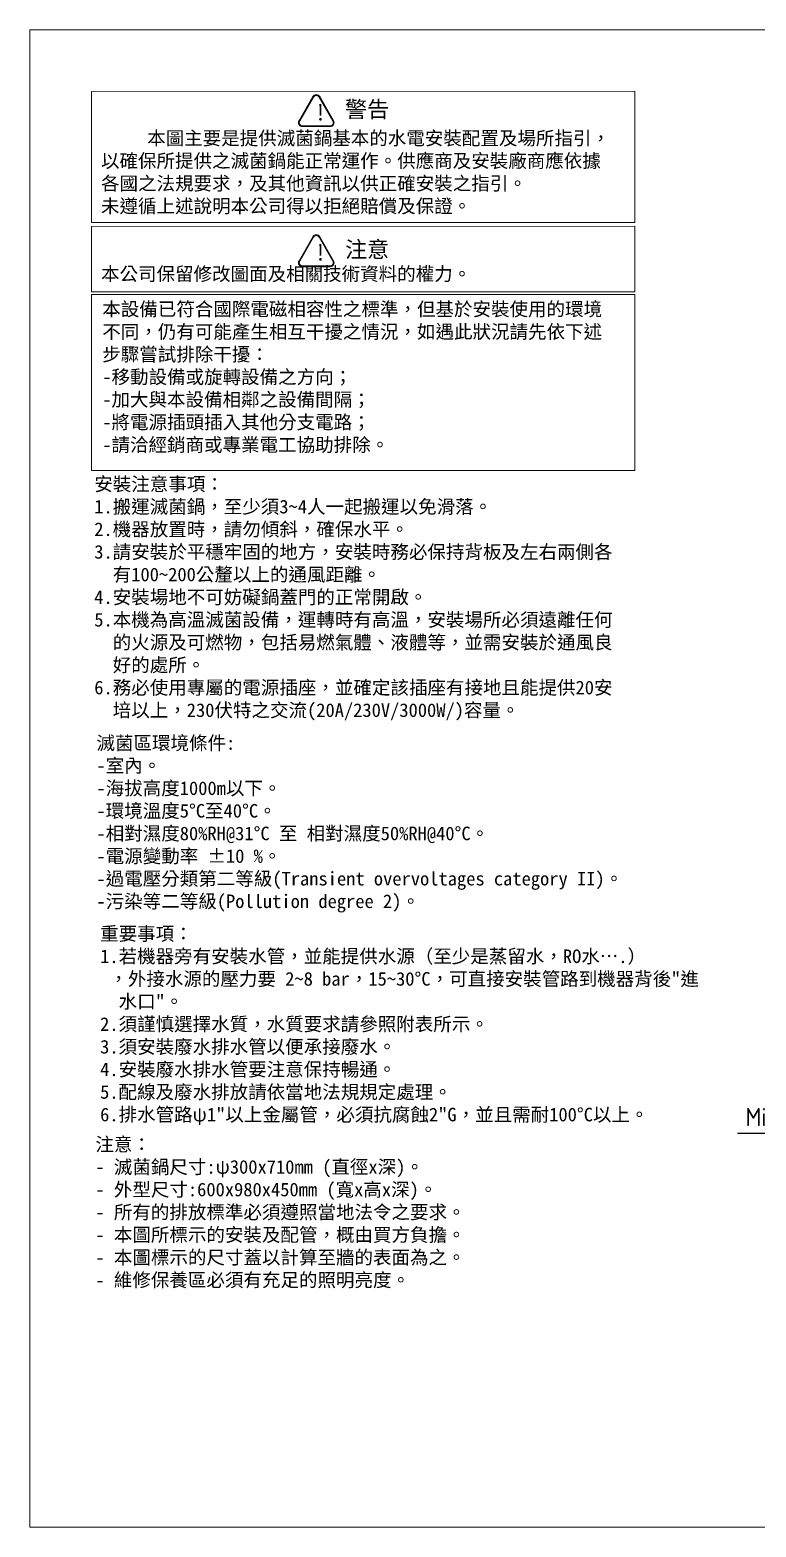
# Model space of a CAD drawing. Header units: millimetres. Extents: x 0 to 5860, y 0 to 4120.
# Drawn here: x 0 to 1997, y 0 to 4120 of the extents above; entities that cross this region are included whole.
import ezdxf

# ---------------------------------------------------------------- set-up
doc = ezdxf.new("R2010")
doc.units = ezdxf.units.MM
doc.header["$LTSCALE"] = 0.3
doc.layers.add('D', color=3, linetype='Continuous', lineweight=13)
doc.layers.add('F', color=7, linetype='Continuous', lineweight=15)
doc.styles.add('STU25', font='isocp2.shx')
doc.dimstyles.new('STU25', dxfattribs={"dimscale": 20, "dimtxt": 2.5, "dimasz": 2, "dimexe": 0.6, "dimexo": 1, "dimgap": 1, "dimtad": 1, "dimdsep": 46, "dimtxsty": 'STU25', "dimcen": 2, "dimazin": 2, "dimtfac": 1, "dimtmove": 0, "dimatfit": 3, "dimfxl": 0, "dimtolj": 1, "dimtzin": 0, "dimarcsym": 0})

# ---------------------------------------------------------------- blocks, each defined once
blk = doc.blocks.new('*D11')
at = {"layer": 'D', "color": 0, "lineweight": -2}
for p, q in [((2480.6, 1307.3), (2480.6, 1071.4)), ((2280.6, 1229.8), (2280.6, 1071.4)), ((2280.6, 1083.4), (1946.2, 1083.4)), ((2440.6, 1083.4), (2320.6, 1083.4))]:
    blk.add_line(p, q, dxfattribs=at)
at = {"layer": 'D', "color": 0}
for points in [[(2320.6, 1090.1), (2320.6, 1076.8), (2280.6, 1083.4)], [(2440.6, 1090.1), (2440.6, 1076.8), (2480.6, 1083.4)]]:
    blk.add_solid(points, dxfattribs=at)
at = {"layer": 'Defpoints', "color": 0}
for p in [(2480.6, 1327.3), (2280.6, 1249.8), (2480.6, 1083.4)]:
    blk.add_point(p, dxfattribs=at)
at = {"layer": 'D', "color": 0, "insert": (2066.2, 1128.4), "char_height": 50, "attachment_point": 5, "style": 'STU25'}
blk.add_mtext('\\A1;Min.200', dxfattribs=at)

msp = doc.modelspace()

# ---------------------------------------------------------------- hatches: boundary and pattern name
at = {"layer": 'D'}
h = msp.add_hatch(color=11, dxfattribs=at)
edge = h.paths.add_edge_path()
edge.add_line((778.062, 3936.409), (740.125, 3870.7))
edge.add_arc((749.748, 3865.144), 11.111, 150, 270)
edge.add_line((749.748, 3854.033), (825.622, 3854.033))
edge.add_arc((825.622, 3865.144), 11.111, 270, 390)
edge.add_line((835.245, 3870.7), (797.307, 3936.409))
edge.add_arc((787.685, 3930.854), 11.111, 30, 150)
edge = h.paths.add_edge_path(flags=16)
edge.add_arc((787.685, 3930.854), 8.889, 30, 150)
edge.add_line((779.987, 3935.298), (742.05, 3869.589))
edge.add_arc((749.748, 3865.144), 8.889, 150, 270)
edge.add_line((749.748, 3856.255), (825.622, 3856.255))
edge.add_arc((825.622, 3865.144), 8.889, 270, 390)
edge.add_line((833.32, 3869.589), (795.383, 3935.298))
h = msp.add_hatch(color=11, dxfattribs=at)
edge = h.paths.add_edge_path()
edge.add_line((778.062, 3550.754), (740.125, 3485.044))
edge.add_arc((749.748, 3479.489), 11.111, 150, 270)
edge.add_line((749.748, 3468.378), (825.622, 3468.378))
edge.add_arc((825.622, 3479.489), 11.111, 270, 390)
edge.add_line((835.245, 3485.044), (797.307, 3550.754))
edge.add_arc((787.685, 3545.198), 11.111, 30, 150)
edge = h.paths.add_edge_path(flags=16)
edge.add_arc((787.685, 3545.198), 8.889, 30, 150)
edge.add_line((779.987, 3549.642), (742.05, 3483.933))
edge.add_arc((749.748, 3479.489), 8.889, 150, 270)
edge.add_line((749.748, 3470.6), (825.622, 3470.6))
edge.add_arc((825.622, 3479.489), 8.889, 270, 390)
edge.add_line((833.32, 3483.933), (795.383, 3549.642))

# ---------------------------------------------------------------- linework, layer by layer
at = {"layer": 'D', "color": 11}
for p, q in [((778.062, 3936.409), (740.125, 3870.7)), ((779.987, 3935.298), (742.05, 3869.589)), ((795.383, 3935.298), (833.32, 3869.589)), ((797.307, 3936.409), (835.245, 3870.7)), ((749.748, 3856.255), (825.622, 3856.255)), ((749.748, 3854.033), (825.622, 3854.033)), ((778.062, 3550.754), (740.125, 3485.044)), ((779.987, 3549.642), (742.05, 3483.933)), ((795.383, 3549.642), (833.32, 3483.933)), ((797.307, 3550.754), (835.245, 3485.044)), ((749.748, 3470.6), (825.622, 3470.6)), ((749.748, 3468.378), (825.622, 3468.378))]:
    msp.add_line(p, q, dxfattribs=at)
for points in [[(169.108, 3950.93), (1663.619, 3951.293), (1663.619, 3590.14), (169.108, 3589.777)], [(169.108, 3579.343), (1663.619, 3579.707), (1663.619, 3398.985), (169.108, 3398.985)], [(169.108, 3392.063), (1663.619, 3392.063), (1663.619, 2907.318), (169.108, 2907.318)]]:
    msp.add_lwpolyline(points, close=True, dxfattribs=at)
for centre, radius, start, end in [((787.685, 3930.854), 11.111, 30, 150), ((787.685, 3930.854), 8.889, 30, 150), ((749.748, 3865.144), 11.111, 150, 270), ((749.748, 3865.144), 8.889, 150, 270), ((825.622, 3865.144), 11.111, 270, 30), ((825.622, 3865.144), 8.889, 270, 30), ((787.685, 3545.198), 11.111, 30, 150), ((787.685, 3545.198), 8.889, 30, 150), ((749.748, 3479.489), 11.111, 150, 270), ((749.748, 3479.489), 8.889, 150, 270), ((825.622, 3479.489), 11.111, 270, 30), ((825.622, 3479.489), 8.889, 270, 30)]:
    msp.add_arc(centre, radius, start, end, dxfattribs=at)
at = {"layer": 'F', "color": 6}
msp.add_lwpolyline([(0, 4120), (0, 0), (5860, 0), (5860, 4120)], close=True, dxfattribs=at)

# ---------------------------------------------------------------- texts
at = {"layer": 'D', "color": 11, "attachment_point": 1, "style": 'STU25'}
for s, insert, char_height in [('{\\f標楷體|b0|i0|c136|p65;!}', (783.991, 3915.418), 44.44444), ('{\\f標楷體|b0|i0|c136|p65;警告}', (866.886, 3924.026), 44.44444), ('\\P{\\f標楷體|b0|i0|c136|p65;     本圖主要是提供滅菌鍋基本的水電安裝配置及場所指引，\\P以確保所提供之滅菌鍋能正常運作。供應商及安裝廠商應依據\\P各國之法規要求，及其他資訊以供正確安裝之指引。\\P未遵循上述說明本公司得以拒絕賠償及保證。\\P\\P\\P本公司保留修改圖面及相關技術資料的權力。}', (195.439, 3903.006), 37.33333), ('{\\f標楷體|b0|i0|c136|p65;注意}', (866.886, 3538.371), 44.44444), ('{\\f標楷體|b0|i0|c136|p65;!}', (783.991, 3529.763), 44.44444), ('{\\f標楷體|b0|i0|c136|p65;本設備已符合國際電磁相容性之標準，但基於安裝使用的環境\\P不同，仍有可能產生相互干擾之情況，如遇此狀況請先依下述\\P步驟嘗試排除干擾：\\P-移動設備或旋轉設備之方向；\\P-加大與本設備相鄰之設備間隔；\\P-將電源插頭插入其他分支電路；\\P-請洽經銷商或專業電工協助排除。}', (198.914, 3370.509), 37.33333), ('{\\f標楷體|b0|i0|c136|p65;安裝注意事項：\\P1.搬運滅菌鍋，至少須3~4人一起搬運以免滑落。\\P2.機器放置時，請勿傾斜，確保水平。\\P3.請安裝於平穩牢固的地方，安裝時務必保持背板及左右兩側各\\P  有100~200公釐以上的通風距離。\\P4.安裝場地不可妨礙鍋蓋門的正常開啟。\\P5.本機為高溫滅菌設備，運轉時有高溫，安裝場所必須遠離任何\\P  的火源及可燃物，包括易燃氣體、液體等，並需安裝於通風良\\P  好的處所。\\P6.務必使用專屬的電源插座，並確定該插座有接地且能提供20安\\P  培以上，230伏特之交流(20A/230V/3000W/)容量。}', (176.872, 2889.095), 37.33333), ('{\\f標楷體|b0|i0|c136|p65;滅菌區環境條件:\\P-室內。\\P-海拔高度1000m以下。\\P-環境溫度5°C至40°C。\\P-相對濕度80%RH@31°C 至 相對濕度50%RH@40°C。\\P-電源變動率 ±10 %。\\P-過電壓分類第二等級(Transient overvoltages category II)。\\P-污染等二等級(Pollution degree 2)。}', (182.965, 2176.453), 37.33333), ('{\\f標楷體|b0|i0|c136|p65;重要事項：\\P1.若機器旁有安裝水管，並能提供水源（至少是蒸留水，RO水….）\\P ，外接水源的壓力要 2~8 bar，15~30°C，可直接安裝管路到機器背後"進\\P  水口"。\\P2.須謹慎選擇水質，水質要求請參照附表所示。\\P3.須安裝廢水排水管以便承接廢水。\\P4.安裝廢水排水管要注意保持暢通。\\P5.配線及廢水排放請依當地法規規定處理。\\P6.排水管路\\f細明體|b0|i0|c136|p48;ψ\\f標楷體|b0|i0|c136|p65;1"以上金屬管，必須抗腐蝕2"G，並且需耐100%%DC以上。}', (193.03, 1651.751), 37.33333), ('{\\f標楷體|b0|i0|c136|p65;注意：\\P- 滅菌鍋尺寸:ψ300x710mm (直徑x深)。\\P- 外型尺寸:600x980x450mm (寬x高x深)。\\P- 所有的排放標準必須遵照當地法令之要求。\\P- 本圖所標示的安裝及配管，概由買方負擔。\\P- 本圖標示的尺寸蓋以計算至牆的表面為之。\\P- 維修保養區必須有充足的照明亮度。}', (179.979, 1072.043), 37.33333)]:
    msp.add_mtext(s, dxfattribs=dict(at, insert=insert, char_height=char_height))

# ---------------------------------------------------------------- dimensions: what is measured, and where the dimension line sits
at = {"layer": 'D'}
dim = msp.add_linear_dim(base=(2480.6, 1083.44), p1=(2280.6, 1249.775), p2=(2480.6, 1327.285), text='Min.<>', dimstyle='STU25', dxfattribs=at)
dim.commit()
dim.dimension.update_dxf_attribs({"geometry": '*D11', "text_midpoint": (2066.234, 1083.44), "dimtype": 160})

doc.saveas('drawing.dxf')
